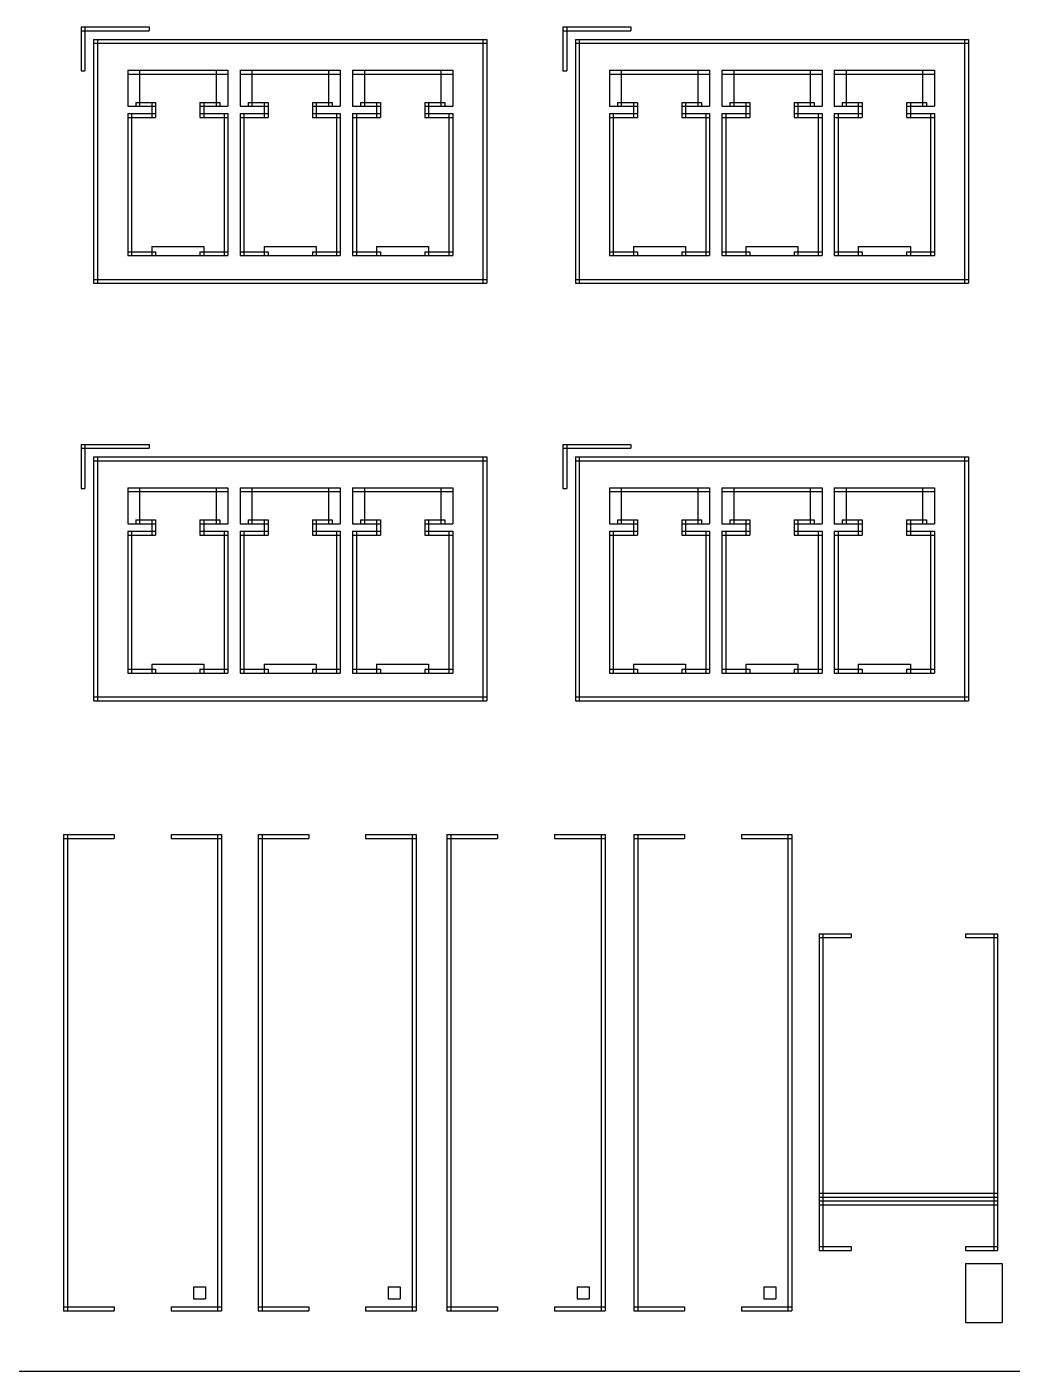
# Model space of a CAD drawing. Header units: metres. Extents: x 0 to 6012, y -4605 to 0.
# Drawn here: x 2924 to 4131, y -4605 to -2957 of the extents above; entities that cross this region are included whole.
import ezdxf

# ---------------------------------------------------------------- set-up
doc = ezdxf.new("R2010")
doc.units = ezdxf.units.M

msp = doc.modelspace()

# ---------------------------------------------------------------- linework, layer by layer
msp.add_line((0, -4604.96063), (5860.23622, -4604.96063))
at = {"layer": '1'}
for p, q in [((2990.07874, -2957.291339), (2994.80315, -2957.291339)), ((2990.07874, -2957.291339), (2990.07874, -3011.228346)), ((2990.07874, -2957.291339), (3073.543307, -2957.291339)), ((2990.07874, -2957.291339), (2990.07874, -2962.015748)), ((2990.07874, -2962.015748), (3073.543307, -2962.015748)), ((2994.80315, -2957.291339), (2994.80315, -3011.228346)), ((3073.543307, -2957.291339), (3073.543307, -2962.015748)), ((3580.629921, -2957.291339), (3585.354331, -2957.291339)), ((3580.629921, -2957.291339), (3580.629921, -3011.228346)), ((3580.629921, -2957.291339), (3664.094488, -2957.291339)), ((3580.629921, -2957.291339), (3580.629921, -2962.015748)), ((3580.629921, -2962.015748), (3664.094488, -2962.015748)), ((3585.354331, -2957.291339), (3585.354331, -3011.228346)), ((3664.094488, -2957.291339), (3664.094488, -2962.015748)), ((3005.433071, -2972.645669), (3010.15748, -2972.645669)), ((3005.433071, -2972.645669), (3005.433071, -3271.464567)), ((3005.433071, -2972.645669), (3487.322835, -2972.645669)), ((3005.433071, -2972.645669), (3005.433071, -2977.370079)), ((3005.433071, -2977.370079), (3487.322835, -2977.370079)), ((3010.15748, -2972.645669), (3010.15748, -3271.464567)), ((3482.598425, -2972.645669), (3487.322835, -2972.645669)), ((3482.598425, -2972.645669), (3482.598425, -3271.464567)), ((3487.322835, -2972.645669), (3487.322835, -2977.370079)), ((3487.322835, -2972.645669), (3487.322835, -3271.464567)), ((3595.984252, -2972.645669), (4077.874016, -2972.645669)), ((3595.984252, -2972.645669), (3595.984252, -2977.370079)), ((3595.984252, -2972.645669), (3600.708661, -2972.645669)), ((3595.984252, -2972.645669), (3595.984252, -3271.464567)), ((3595.984252, -2977.370079), (4077.874016, -2977.370079)), ((3600.708661, -2972.645669), (3600.708661, -3271.464567)), ((4073.149606, -2972.645669), (4077.874016, -2972.645669)), ((4073.149606, -2972.645669), (4073.149606, -3271.464567)), ((4077.874016, -2972.645669), (4077.874016, -2977.370079)), ((4077.874016, -2972.645669), (4077.874016, -3271.464567)), ((2990.07874, -3011.228346), (2994.80315, -3011.228346)), ((3047.165354, -3010.440945), (3061.732283, -3010.440945)), ((3047.165354, -3010.440945), (3047.165354, -3054.535433)), ((3047.165354, -3010.440945), (3170, -3010.440945)), ((3047.165354, -3010.440945), (3047.165354, -3015.165354)), ((3047.165354, -3015.165354), (3170, -3015.165354)), ((3061.732283, -3010.440945), (3061.732283, -3054.535433)), ((3155.433071, -3010.440945), (3170, -3010.440945)), ((3155.433071, -3010.440945), (3155.433071, -3054.535433)), ((3170, -3010.440945), (3170, -3054.535433)), ((3170, -3010.440945), (3170, -3015.165354)), ((3184.96063, -3010.440945), (3307.795276, -3010.440945)), ((3184.96063, -3010.440945), (3184.96063, -3015.165354)), ((3184.96063, -3010.440945), (3199.527559, -3010.440945)), ((3184.96063, -3010.440945), (3184.96063, -3054.535433)), ((3184.96063, -3015.165354), (3307.795276, -3015.165354)), ((3199.527559, -3010.440945), (3199.527559, -3054.535433)), ((3293.228346, -3010.440945), (3307.795276, -3010.440945)), ((3293.228346, -3010.440945), (3293.228346, -3054.535433)), ((3307.795276, -3010.440945), (3307.795276, -3015.165354)), ((3307.795276, -3010.440945), (3307.795276, -3054.535433)), ((3322.755906, -3010.440945), (3337.322835, -3010.440945)), ((3322.755906, -3010.440945), (3322.755906, -3054.535433)), ((3322.755906, -3010.440945), (3445.590551, -3010.440945)), ((3322.755906, -3010.440945), (3322.755906, -3015.165354)), ((3322.755906, -3015.165354), (3445.590551, -3015.165354)), ((3337.322835, -3010.440945), (3337.322835, -3054.535433)), ((3431.023622, -3010.440945), (3445.590551, -3010.440945)), ((3431.023622, -3010.440945), (3431.023622, -3054.535433)), ((3445.590551, -3010.440945), (3445.590551, -3015.165354)), ((3445.590551, -3010.440945), (3445.590551, -3054.535433)), ((3580.629921, -3011.228346), (3585.354331, -3011.228346)), ((3637.716535, -3010.440945), (3760.551181, -3010.440945)), ((3637.716535, -3010.440945), (3637.716535, -3015.165354)), ((3637.716535, -3010.440945), (3652.283465, -3010.440945)), ((3637.716535, -3010.440945), (3637.716535, -3054.535433)), ((3637.716535, -3015.165354), (3760.551181, -3015.165354)), ((3652.283465, -3010.440945), (3652.283465, -3054.535433)), ((3745.984252, -3010.440945), (3760.551181, -3010.440945)), ((3745.984252, -3010.440945), (3745.984252, -3054.535433)), ((3760.551181, -3010.440945), (3760.551181, -3054.535433)), ((3760.551181, -3010.440945), (3760.551181, -3015.165354)), ((3775.511811, -3010.440945), (3898.346457, -3010.440945)), ((3775.511811, -3010.440945), (3775.511811, -3015.165354)), ((3775.511811, -3010.440945), (3790.07874, -3010.440945)), ((3775.511811, -3010.440945), (3775.511811, -3054.535433)), ((3775.511811, -3015.165354), (3898.346457, -3015.165354)), ((3790.07874, -3010.440945), (3790.07874, -3054.535433)), ((3883.779528, -3010.440945), (3898.346457, -3010.440945)), ((3883.779528, -3010.440945), (3883.779528, -3054.535433)), ((3898.346457, -3010.440945), (3898.346457, -3015.165354)), ((3898.346457, -3010.440945), (3898.346457, -3054.535433)), ((3913.307087, -3010.440945), (4036.141732, -3010.440945)), ((3913.307087, -3010.440945), (3913.307087, -3015.165354)), ((3913.307087, -3010.440945), (3927.874016, -3010.440945)), ((3913.307087, -3010.440945), (3913.307087, -3054.535433)), ((3913.307087, -3015.165354), (4036.141732, -3015.165354)), ((3927.874016, -3010.440945), (3927.874016, -3054.535433)), ((4021.574803, -3010.440945), (4036.141732, -3010.440945)), ((4021.574803, -3010.440945), (4021.574803, -3054.535433)), ((4036.141732, -3010.440945), (4036.141732, -3054.535433)), ((4036.141732, -3010.440945), (4036.141732, -3015.165354)), ((3047.165354, -3054.535433), (3061.732283, -3054.535433)), ((3047.165354, -3063.590551), (3051.889764, -3063.590551)), ((3047.165354, -3063.590551), (3047.165354, -3237.606299)), ((3047.165354, -3063.590551), (3081.417323, -3063.590551)), ((3047.165354, -3063.590551), (3047.165354, -3068.314961)), ((3051.889764, -3063.590551), (3051.889764, -3237.606299)), ((3057.007874, -3049.811024), (3081.417323, -3049.811024)), ((3057.007874, -3049.811024), (3057.007874, -3054.535433)), ((3057.007874, -3054.535433), (3081.417323, -3054.535433)), ((3076.692913, -3049.811024), (3081.417323, -3049.811024)), ((3076.692913, -3049.811024), (3076.692913, -3068.314961)), ((3081.417323, -3049.811024), (3081.417323, -3068.314961)), ((3081.417323, -3049.811024), (3081.417323, -3054.535433)), ((3081.417323, -3063.590551), (3081.417323, -3068.314961)), ((3135.748031, -3049.811024), (3140.472441, -3049.811024)), ((3135.748031, -3049.811024), (3135.748031, -3068.314961)), ((3135.748031, -3049.811024), (3160.15748, -3049.811024)), ((3135.748031, -3049.811024), (3135.748031, -3054.535433)), ((3135.748031, -3054.535433), (3160.15748, -3054.535433)), ((3135.748031, -3063.590551), (3170, -3063.590551)), ((3135.748031, -3063.590551), (3135.748031, -3068.314961)), ((3140.472441, -3049.811024), (3140.472441, -3068.314961)), ((3155.433071, -3054.535433), (3170, -3054.535433)), ((3160.15748, -3049.811024), (3160.15748, -3054.535433)), ((3165.275591, -3063.590551), (3170, -3063.590551)), ((3165.275591, -3063.590551), (3165.275591, -3237.606299)), ((3170, -3063.590551), (3170, -3237.606299)), ((3170, -3063.590551), (3170, -3068.314961)), ((3184.96063, -3054.535433), (3199.527559, -3054.535433)), ((3184.96063, -3063.590551), (3189.685039, -3063.590551)), ((3184.96063, -3063.590551), (3184.96063, -3237.606299)), ((3184.96063, -3063.590551), (3219.212598, -3063.590551)), ((3184.96063, -3063.590551), (3184.96063, -3068.314961)), ((3189.685039, -3063.590551), (3189.685039, -3237.606299)), ((3194.80315, -3049.811024), (3219.212598, -3049.811024)), ((3194.80315, -3049.811024), (3194.80315, -3054.535433)), ((3194.80315, -3054.535433), (3219.212598, -3054.535433)), ((3214.488189, -3049.811024), (3219.212598, -3049.811024)), ((3214.488189, -3049.811024), (3214.488189, -3068.314961)), ((3219.212598, -3049.811024), (3219.212598, -3068.314961)), ((3219.212598, -3049.811024), (3219.212598, -3054.535433)), ((3219.212598, -3063.590551), (3219.212598, -3068.314961)), ((3273.543307, -3049.811024), (3297.952756, -3049.811024)), ((3273.543307, -3049.811024), (3273.543307, -3054.535433)), ((3273.543307, -3049.811024), (3278.267717, -3049.811024)), ((3273.543307, -3049.811024), (3273.543307, -3068.314961)), ((3273.543307, -3054.535433), (3297.952756, -3054.535433)), ((3273.543307, -3063.590551), (3307.795276, -3063.590551)), ((3273.543307, -3063.590551), (3273.543307, -3068.314961)), ((3278.267717, -3049.811024), (3278.267717, -3068.314961)), ((3293.228346, -3054.535433), (3307.795276, -3054.535433)), ((3297.952756, -3049.811024), (3297.952756, -3054.535433)), ((3303.070866, -3063.590551), (3307.795276, -3063.590551)), ((3303.070866, -3063.590551), (3303.070866, -3237.606299)), ((3307.795276, -3063.590551), (3307.795276, -3068.314961)), ((3307.795276, -3063.590551), (3307.795276, -3237.606299)), ((3322.755906, -3054.535433), (3337.322835, -3054.535433)), ((3322.755906, -3063.590551), (3357.007874, -3063.590551)), ((3322.755906, -3063.590551), (3322.755906, -3068.314961)), ((3322.755906, -3063.590551), (3327.480315, -3063.590551)), ((3322.755906, -3063.590551), (3322.755906, -3237.606299)), ((3327.480315, -3063.590551), (3327.480315, -3237.606299)), ((3332.598425, -3049.811024), (3357.007874, -3049.811024)), ((3332.598425, -3049.811024), (3332.598425, -3054.535433)), ((3332.598425, -3054.535433), (3357.007874, -3054.535433)), ((3352.283465, -3049.811024), (3357.007874, -3049.811024)), ((3352.283465, -3049.811024), (3352.283465, -3068.314961)), ((3357.007874, -3049.811024), (3357.007874, -3068.314961)), ((3357.007874, -3049.811024), (3357.007874, -3054.535433)), ((3357.007874, -3063.590551), (3357.007874, -3068.314961)), ((3411.338583, -3049.811024), (3435.748031, -3049.811024)), ((3411.338583, -3049.811024), (3411.338583, -3054.535433)), ((3411.338583, -3049.811024), (3416.062992, -3049.811024)), ((3411.338583, -3049.811024), (3411.338583, -3068.314961)), ((3411.338583, -3054.535433), (3435.748031, -3054.535433)), ((3411.338583, -3063.590551), (3445.590551, -3063.590551)), ((3411.338583, -3063.590551), (3411.338583, -3068.314961)), ((3416.062992, -3049.811024), (3416.062992, -3068.314961)), ((3431.023622, -3054.535433), (3445.590551, -3054.535433)), ((3435.748031, -3049.811024), (3435.748031, -3054.535433)), ((3440.866142, -3063.590551), (3445.590551, -3063.590551)), ((3440.866142, -3063.590551), (3440.866142, -3237.606299)), ((3445.590551, -3063.590551), (3445.590551, -3237.606299)), ((3445.590551, -3063.590551), (3445.590551, -3068.314961)), ((3637.716535, -3054.535433), (3652.283465, -3054.535433)), ((3637.716535, -3063.590551), (3671.968504, -3063.590551)), ((3637.716535, -3063.590551), (3637.716535, -3068.314961)), ((3637.716535, -3063.590551), (3642.440945, -3063.590551)), ((3637.716535, -3063.590551), (3637.716535, -3237.606299)), ((3642.440945, -3063.590551), (3642.440945, -3237.606299)), ((3647.559055, -3049.811024), (3671.968504, -3049.811024)), ((3647.559055, -3049.811024), (3647.559055, -3054.535433)), ((3647.559055, -3054.535433), (3671.968504, -3054.535433)), ((3667.244094, -3049.811024), (3671.968504, -3049.811024)), ((3667.244094, -3049.811024), (3667.244094, -3068.314961)), ((3671.968504, -3049.811024), (3671.968504, -3068.314961)), ((3671.968504, -3049.811024), (3671.968504, -3054.535433)), ((3671.968504, -3063.590551), (3671.968504, -3068.314961)), ((3726.299213, -3049.811024), (3731.023622, -3049.811024)), ((3726.299213, -3049.811024), (3726.299213, -3068.314961)), ((3726.299213, -3049.811024), (3750.708661, -3049.811024)), ((3726.299213, -3049.811024), (3726.299213, -3054.535433)), ((3726.299213, -3054.535433), (3750.708661, -3054.535433)), ((3726.299213, -3063.590551), (3760.551181, -3063.590551)), ((3726.299213, -3063.590551), (3726.299213, -3068.314961)), ((3731.023622, -3049.811024), (3731.023622, -3068.314961)), ((3745.984252, -3054.535433), (3760.551181, -3054.535433)), ((3750.708661, -3049.811024), (3750.708661, -3054.535433)), ((3755.826772, -3063.590551), (3760.551181, -3063.590551)), ((3755.826772, -3063.590551), (3755.826772, -3237.606299)), ((3760.551181, -3063.590551), (3760.551181, -3068.314961)), ((3760.551181, -3063.590551), (3760.551181, -3237.606299)), ((3775.511811, -3054.535433), (3790.07874, -3054.535433)), ((3775.511811, -3063.590551), (3809.76378, -3063.590551)), ((3775.511811, -3063.590551), (3775.511811, -3068.314961)), ((3775.511811, -3063.590551), (3780.23622, -3063.590551)), ((3775.511811, -3063.590551), (3775.511811, -3237.606299)), ((3780.23622, -3063.590551), (3780.23622, -3237.606299)), ((3785.354331, -3049.811024), (3809.76378, -3049.811024)), ((3785.354331, -3049.811024), (3785.354331, -3054.535433)), ((3785.354331, -3054.535433), (3809.76378, -3054.535433)), ((3805.03937, -3049.811024), (3809.76378, -3049.811024)), ((3805.03937, -3049.811024), (3805.03937, -3068.314961)), ((3809.76378, -3049.811024), (3809.76378, -3068.314961)), ((3809.76378, -3049.811024), (3809.76378, -3054.535433)), ((3809.76378, -3063.590551), (3809.76378, -3068.314961)), ((3864.094488, -3049.811024), (3868.818898, -3049.811024)), ((3864.094488, -3049.811024), (3864.094488, -3068.314961)), ((3864.094488, -3049.811024), (3888.503937, -3049.811024)), ((3864.094488, -3049.811024), (3864.094488, -3054.535433)), ((3864.094488, -3054.535433), (3888.503937, -3054.535433)), ((3864.094488, -3063.590551), (3898.346457, -3063.590551)), ((3864.094488, -3063.590551), (3864.094488, -3068.314961)), ((3868.818898, -3049.811024), (3868.818898, -3068.314961)), ((3883.779528, -3054.535433), (3898.346457, -3054.535433)), ((3888.503937, -3049.811024), (3888.503937, -3054.535433)), ((3893.622047, -3063.590551), (3898.346457, -3063.590551)), ((3893.622047, -3063.590551), (3893.622047, -3237.606299)), ((3898.346457, -3063.590551), (3898.346457, -3068.314961)), ((3898.346457, -3063.590551), (3898.346457, -3237.606299)), ((3913.307087, -3054.535433), (3927.874016, -3054.535433)), ((3913.307087, -3063.590551), (3947.559055, -3063.590551)), ((3913.307087, -3063.590551), (3913.307087, -3068.314961)), ((3913.307087, -3063.590551), (3918.031496, -3063.590551)), ((3913.307087, -3063.590551), (3913.307087, -3237.606299)), ((3918.031496, -3063.590551), (3918.031496, -3237.606299)), ((3923.149606, -3049.811024), (3947.559055, -3049.811024)), ((3923.149606, -3049.811024), (3923.149606, -3054.535433)), ((3923.149606, -3054.535433), (3947.559055, -3054.535433)), ((3942.834646, -3049.811024), (3947.559055, -3049.811024)), ((3942.834646, -3049.811024), (3942.834646, -3068.314961)), ((3947.559055, -3049.811024), (3947.559055, -3068.314961)), ((3947.559055, -3049.811024), (3947.559055, -3054.535433)), ((3947.559055, -3063.590551), (3947.559055, -3068.314961)), ((4001.889764, -3049.811024), (4006.614173, -3049.811024)), ((4001.889764, -3049.811024), (4001.889764, -3068.314961)), ((4001.889764, -3049.811024), (4026.299213, -3049.811024)), ((4001.889764, -3049.811024), (4001.889764, -3054.535433)), ((4001.889764, -3054.535433), (4026.299213, -3054.535433)), ((4001.889764, -3063.590551), (4036.141732, -3063.590551)), ((4001.889764, -3063.590551), (4001.889764, -3068.314961)), ((4006.614173, -3049.811024), (4006.614173, -3068.314961)), ((4021.574803, -3054.535433), (4036.141732, -3054.535433)), ((4026.299213, -3049.811024), (4026.299213, -3054.535433)), ((4031.417323, -3063.590551), (4036.141732, -3063.590551)), ((4031.417323, -3063.590551), (4031.417323, -3237.606299)), ((4036.141732, -3063.590551), (4036.141732, -3068.314961)), ((4036.141732, -3063.590551), (4036.141732, -3237.606299)), ((3047.165354, -3068.314961), (3081.417323, -3068.314961)), ((3076.692913, -3068.314961), (3081.417323, -3068.314961)), ((3135.748031, -3068.314961), (3170, -3068.314961)), ((3135.748031, -3068.314961), (3140.472441, -3068.314961)), ((3184.96063, -3068.314961), (3219.212598, -3068.314961)), ((3214.488189, -3068.314961), (3219.212598, -3068.314961)), ((3273.543307, -3068.314961), (3307.795276, -3068.314961)), ((3273.543307, -3068.314961), (3278.267717, -3068.314961)), ((3322.755906, -3068.314961), (3357.007874, -3068.314961)), ((3352.283465, -3068.314961), (3357.007874, -3068.314961)), ((3411.338583, -3068.314961), (3445.590551, -3068.314961)), ((3411.338583, -3068.314961), (3416.062992, -3068.314961)), ((3637.716535, -3068.314961), (3671.968504, -3068.314961)), ((3667.244094, -3068.314961), (3671.968504, -3068.314961)), ((3726.299213, -3068.314961), (3760.551181, -3068.314961)), ((3726.299213, -3068.314961), (3731.023622, -3068.314961)), ((3775.511811, -3068.314961), (3809.76378, -3068.314961)), ((3805.03937, -3068.314961), (3809.76378, -3068.314961)), ((3864.094488, -3068.314961), (3868.818898, -3068.314961)), ((3864.094488, -3068.314961), (3898.346457, -3068.314961)), ((3913.307087, -3068.314961), (3947.559055, -3068.314961)), ((3942.834646, -3068.314961), (3947.559055, -3068.314961)), ((4001.889764, -3068.314961), (4036.141732, -3068.314961)), ((4001.889764, -3068.314961), (4006.614173, -3068.314961)), ((3076.692913, -3226.657874), (3140.458543, -3226.657874)), ((3076.692913, -3226.657874), (3076.692913, -3237.606299)), ((3140.458543, -3226.657874), (3140.458543, -3237.606299)), ((3214.488189, -3226.657874), (3278.253819, -3226.657874)), ((3214.488189, -3226.657874), (3214.488189, -3237.606299)), ((3278.253819, -3226.657874), (3278.253819, -3237.606299)), ((3352.283465, -3226.657874), (3416.049094, -3226.657874)), ((3352.283465, -3226.657874), (3352.283465, -3237.606299)), ((3416.049094, -3226.657874), (3416.049094, -3237.606299)), ((3667.244094, -3226.657874), (3731.009724, -3226.657874)), ((3667.244094, -3226.657874), (3667.244094, -3237.606299)), ((3731.009724, -3226.657874), (3731.009724, -3237.606299)), ((3805.03937, -3226.657874), (3868.805, -3226.657874)), ((3805.03937, -3226.657874), (3805.03937, -3237.606299)), ((3868.805, -3226.657874), (3868.805, -3237.606299)), ((3942.834646, -3226.657874), (4006.600276, -3226.657874)), ((3942.834646, -3226.657874), (3942.834646, -3237.606299)), ((4006.600276, -3226.657874), (4006.600276, -3237.606299)), ((3047.165354, -3232.88189), (3081.417323, -3232.88189)), ((3047.165354, -3232.88189), (3047.165354, -3237.606299)), ((3047.165354, -3237.606299), (3051.889764, -3237.606299)), ((3047.165354, -3237.606299), (3081.417323, -3237.606299)), ((3076.692913, -3237.606299), (3140.458543, -3237.606299)), ((3081.417323, -3232.88189), (3081.417323, -3237.606299)), ((3135.748031, -3232.88189), (3170, -3232.88189)), ((3135.748031, -3232.88189), (3135.748031, -3237.606299)), ((3135.748031, -3237.606299), (3170, -3237.606299)), ((3165.275591, -3237.606299), (3170, -3237.606299)), ((3170, -3232.88189), (3170, -3237.606299)), ((3184.96063, -3232.88189), (3219.212598, -3232.88189)), ((3184.96063, -3232.88189), (3184.96063, -3237.606299)), ((3184.96063, -3237.606299), (3219.212598, -3237.606299)), ((3184.96063, -3237.606299), (3189.685039, -3237.606299)), ((3214.488189, -3237.606299), (3278.253819, -3237.606299)), ((3219.212598, -3232.88189), (3219.212598, -3237.606299)), ((3273.543307, -3232.88189), (3307.795276, -3232.88189)), ((3273.543307, -3232.88189), (3273.543307, -3237.606299)), ((3273.543307, -3237.606299), (3307.795276, -3237.606299)), ((3303.070866, -3237.606299), (3307.795276, -3237.606299)), ((3307.795276, -3232.88189), (3307.795276, -3237.606299)), ((3322.755906, -3232.88189), (3357.007874, -3232.88189)), ((3322.755906, -3232.88189), (3322.755906, -3237.606299)), ((3322.755906, -3237.606299), (3357.007874, -3237.606299)), ((3322.755906, -3237.606299), (3327.480315, -3237.606299)), ((3352.283465, -3237.606299), (3416.049094, -3237.606299)), ((3357.007874, -3232.88189), (3357.007874, -3237.606299)), ((3411.338583, -3232.88189), (3445.590551, -3232.88189)), ((3411.338583, -3232.88189), (3411.338583, -3237.606299)), ((3411.338583, -3237.606299), (3445.590551, -3237.606299)), ((3440.866142, -3237.606299), (3445.590551, -3237.606299)), ((3445.590551, -3232.88189), (3445.590551, -3237.606299)), ((3637.716535, -3232.88189), (3671.968504, -3232.88189)), ((3637.716535, -3232.88189), (3637.716535, -3237.606299)), ((3637.716535, -3237.606299), (3642.440945, -3237.606299)), ((3637.716535, -3237.606299), (3671.968504, -3237.606299)), ((3667.244094, -3237.606299), (3731.009724, -3237.606299)), ((3671.968504, -3232.88189), (3671.968504, -3237.606299)), ((3726.299213, -3232.88189), (3760.551181, -3232.88189)), ((3726.299213, -3232.88189), (3726.299213, -3237.606299)), ((3726.299213, -3237.606299), (3760.551181, -3237.606299)), ((3755.826772, -3237.606299), (3760.551181, -3237.606299)), ((3760.551181, -3232.88189), (3760.551181, -3237.606299)), ((3775.511811, -3232.88189), (3809.76378, -3232.88189)), ((3775.511811, -3232.88189), (3775.511811, -3237.606299)), ((3775.511811, -3237.606299), (3780.23622, -3237.606299)), ((3775.511811, -3237.606299), (3809.76378, -3237.606299)), ((3805.03937, -3237.606299), (3868.805, -3237.606299)), ((3809.76378, -3232.88189), (3809.76378, -3237.606299)), ((3864.094488, -3232.88189), (3898.346457, -3232.88189)), ((3864.094488, -3232.88189), (3864.094488, -3237.606299)), ((3864.094488, -3237.606299), (3898.346457, -3237.606299)), ((3893.622047, -3237.606299), (3898.346457, -3237.606299)), ((3898.346457, -3232.88189), (3898.346457, -3237.606299)), ((3913.307087, -3232.88189), (3947.559055, -3232.88189)), ((3913.307087, -3232.88189), (3913.307087, -3237.606299)), ((3913.307087, -3237.606299), (3918.031496, -3237.606299)), ((3913.307087, -3237.606299), (3947.559055, -3237.606299)), ((3942.834646, -3237.606299), (4006.600276, -3237.606299)), ((3947.559055, -3232.88189), (3947.559055, -3237.606299)), ((4001.889764, -3232.88189), (4036.141732, -3232.88189)), ((4001.889764, -3232.88189), (4001.889764, -3237.606299)), ((4001.889764, -3237.606299), (4036.141732, -3237.606299)), ((4031.417323, -3237.606299), (4036.141732, -3237.606299)), ((4036.141732, -3232.88189), (4036.141732, -3237.606299)), ((3005.433071, -3266.740157), (3487.322835, -3266.740157)), ((3005.433071, -3266.740157), (3005.433071, -3271.464567)), ((3005.433071, -3271.464567), (3010.15748, -3271.464567)), ((3005.433071, -3271.464567), (3487.322835, -3271.464567)), ((3482.598425, -3271.464567), (3487.322835, -3271.464567)), ((3487.322835, -3266.740157), (3487.322835, -3271.464567)), ((3595.984252, -3266.740157), (4077.874016, -3266.740157)), ((3595.984252, -3266.740157), (3595.984252, -3271.464567)), ((3595.984252, -3271.464567), (4077.874016, -3271.464567)), ((3595.984252, -3271.464567), (3600.708661, -3271.464567)), ((4073.149606, -3271.464567), (4077.874016, -3271.464567)), ((4077.874016, -3266.740157), (4077.874016, -3271.464567)), ((2990.07874, -3469.102362), (3073.543307, -3469.102362)), ((2990.07874, -3469.102362), (2990.07874, -3473.826772)), ((2990.07874, -3469.102362), (2994.80315, -3469.102362)), ((2990.07874, -3469.102362), (2990.07874, -3523.03937)), ((2990.07874, -3473.826772), (3073.543307, -3473.826772)), ((2994.80315, -3469.102362), (2994.80315, -3523.03937)), ((3073.543307, -3469.102362), (3073.543307, -3473.826772)), ((3580.629921, -3469.102362), (3664.094488, -3469.102362)), ((3580.629921, -3469.102362), (3580.629921, -3473.826772)), ((3580.629921, -3469.102362), (3585.354331, -3469.102362)), ((3580.629921, -3469.102362), (3580.629921, -3523.03937)), ((3580.629921, -3473.826772), (3664.094488, -3473.826772)), ((3585.354331, -3469.102362), (3585.354331, -3523.03937)), ((3664.094488, -3469.102362), (3664.094488, -3473.826772)), ((3005.433071, -3484.456693), (3487.322835, -3484.456693)), ((3005.433071, -3484.456693), (3005.433071, -3489.181102)), ((3005.433071, -3484.456693), (3010.15748, -3484.456693)), ((3005.433071, -3484.456693), (3005.433071, -3783.275591)), ((3005.433071, -3489.181102), (3487.322835, -3489.181102)), ((3010.15748, -3484.456693), (3010.15748, -3783.275591)), ((3482.598425, -3484.456693), (3487.322835, -3484.456693)), ((3482.598425, -3484.456693), (3482.598425, -3783.275591)), ((3487.322835, -3484.456693), (3487.322835, -3489.181102)), ((3487.322835, -3484.456693), (3487.322835, -3783.275591)), ((3595.984252, -3484.456693), (3600.708661, -3484.456693)), ((3595.984252, -3484.456693), (3595.984252, -3783.275591)), ((3595.984252, -3484.456693), (4077.874016, -3484.456693)), ((3595.984252, -3484.456693), (3595.984252, -3489.181102)), ((3595.984252, -3489.181102), (4077.874016, -3489.181102)), ((3600.708661, -3484.456693), (3600.708661, -3783.275591)), ((4073.149606, -3484.456693), (4077.874016, -3484.456693)), ((4073.149606, -3484.456693), (4073.149606, -3783.275591)), ((4077.874016, -3484.456693), (4077.874016, -3783.275591)), ((4077.874016, -3484.456693), (4077.874016, -3489.181102)), ((2990.07874, -3523.03937), (2994.80315, -3523.03937)), ((3047.165354, -3522.251969), (3061.732283, -3522.251969)), ((3047.165354, -3522.251969), (3047.165354, -3566.346457)), ((3047.165354, -3522.251969), (3170, -3522.251969)), ((3047.165354, -3522.251969), (3047.165354, -3526.976378)), ((3061.732283, -3522.251969), (3061.732283, -3566.346457)), ((3155.433071, -3522.251969), (3170, -3522.251969)), ((3155.433071, -3522.251969), (3155.433071, -3566.346457)), ((3170, -3522.251969), (3170, -3566.346457)), ((3170, -3522.251969), (3170, -3526.976378)), ((3184.96063, -3522.251969), (3307.795276, -3522.251969)), ((3184.96063, -3522.251969), (3184.96063, -3526.976378)), ((3184.96063, -3522.251969), (3199.527559, -3522.251969)), ((3184.96063, -3522.251969), (3184.96063, -3566.346457)), ((3199.527559, -3522.251969), (3199.527559, -3566.346457)), ((3293.228346, -3522.251969), (3307.795276, -3522.251969)), ((3293.228346, -3522.251969), (3293.228346, -3566.346457)), ((3307.795276, -3522.251969), (3307.795276, -3526.976378)), ((3307.795276, -3522.251969), (3307.795276, -3566.346457)), ((3322.755906, -3522.251969), (3337.322835, -3522.251969)), ((3322.755906, -3522.251969), (3322.755906, -3566.346457)), ((3322.755906, -3522.251969), (3445.590551, -3522.251969)), ((3322.755906, -3522.251969), (3322.755906, -3526.976378)), ((3337.322835, -3522.251969), (3337.322835, -3566.346457)), ((3431.023622, -3522.251969), (3445.590551, -3522.251969)), ((3431.023622, -3522.251969), (3431.023622, -3566.346457)), ((3445.590551, -3522.251969), (3445.590551, -3566.346457)), ((3445.590551, -3522.251969), (3445.590551, -3526.976378)), ((3580.629921, -3523.03937), (3585.354331, -3523.03937)), ((3637.716535, -3522.251969), (3652.283465, -3522.251969)), ((3637.716535, -3522.251969), (3637.716535, -3566.346457)), ((3637.716535, -3522.251969), (3760.551181, -3522.251969)), ((3637.716535, -3522.251969), (3637.716535, -3526.976378)), ((3652.283465, -3522.251969), (3652.283465, -3566.346457)), ((3745.984252, -3522.251969), (3760.551181, -3522.251969)), ((3745.984252, -3522.251969), (3745.984252, -3566.346457)), ((3760.551181, -3522.251969), (3760.551181, -3526.976378)), ((3760.551181, -3522.251969), (3760.551181, -3566.346457)), ((3775.511811, -3522.251969), (3790.07874, -3522.251969)), ((3775.511811, -3522.251969), (3775.511811, -3566.346457)), ((3775.511811, -3522.251969), (3898.346457, -3522.251969)), ((3775.511811, -3522.251969), (3775.511811, -3526.976378)), ((3790.07874, -3522.251969), (3790.07874, -3566.346457)), ((3883.779528, -3522.251969), (3898.346457, -3522.251969)), ((3883.779528, -3522.251969), (3883.779528, -3566.346457)), ((3898.346457, -3522.251969), (3898.346457, -3566.346457)), ((3898.346457, -3522.251969), (3898.346457, -3526.976378)), ((3913.307087, -3522.251969), (4036.141732, -3522.251969)), ((3913.307087, -3522.251969), (3913.307087, -3526.976378)), ((3913.307087, -3522.251969), (3927.874016, -3522.251969)), ((3913.307087, -3522.251969), (3913.307087, -3566.346457)), ((3927.874016, -3522.251969), (3927.874016, -3566.346457)), ((4021.574803, -3522.251969), (4036.141732, -3522.251969)), ((4021.574803, -3522.251969), (4021.574803, -3566.346457)), ((4036.141732, -3522.251969), (4036.141732, -3526.976378)), ((4036.141732, -3522.251969), (4036.141732, -3566.346457)), ((3047.165354, -3526.976378), (3170, -3526.976378)), ((3184.96063, -3526.976378), (3307.795276, -3526.976378)), ((3322.755906, -3526.976378), (3445.590551, -3526.976378)), ((3637.716535, -3526.976378), (3760.551181, -3526.976378)), ((3775.511811, -3526.976378), (3898.346457, -3526.976378)), ((3913.307087, -3526.976378), (4036.141732, -3526.976378)), ((3047.165354, -3566.346457), (3061.732283, -3566.346457)), ((3047.165354, -3575.401575), (3081.417323, -3575.401575)), ((3047.165354, -3575.401575), (3047.165354, -3580.125984)), ((3047.165354, -3575.401575), (3051.889764, -3575.401575)), ((3047.165354, -3575.401575), (3047.165354, -3749.417323)), ((3051.889764, -3575.401575), (3051.889764, -3749.417323)), ((3057.007874, -3561.622047), (3081.417323, -3561.622047)), ((3057.007874, -3561.622047), (3057.007874, -3566.346457)), ((3057.007874, -3566.346457), (3081.417323, -3566.346457)), ((3076.692913, -3561.622047), (3081.417323, -3561.622047)), ((3076.692913, -3561.622047), (3076.692913, -3580.125984)), ((3081.417323, -3561.622047), (3081.417323, -3566.346457)), ((3081.417323, -3561.622047), (3081.417323, -3580.125984)), ((3081.417323, -3575.401575), (3081.417323, -3580.125984)), ((3135.748031, -3561.622047), (3140.472441, -3561.622047)), ((3135.748031, -3561.622047), (3135.748031, -3580.125984)), ((3135.748031, -3561.622047), (3160.15748, -3561.622047)), ((3135.748031, -3561.622047), (3135.748031, -3566.346457)), ((3135.748031, -3566.346457), (3160.15748, -3566.346457)), ((3135.748031, -3575.401575), (3170, -3575.401575)), ((3135.748031, -3575.401575), (3135.748031, -3580.125984)), ((3140.472441, -3561.622047), (3140.472441, -3580.125984)), ((3155.433071, -3566.346457), (3170, -3566.346457)), ((3160.15748, -3561.622047), (3160.15748, -3566.346457)), ((3165.275591, -3575.401575), (3170, -3575.401575)), ((3165.275591, -3575.401575), (3165.275591, -3749.417323)), ((3170, -3575.401575), (3170, -3580.125984)), ((3170, -3575.401575), (3170, -3749.417323)), ((3184.96063, -3566.346457), (3199.527559, -3566.346457)), ((3184.96063, -3575.401575), (3219.212598, -3575.401575)), ((3184.96063, -3575.401575), (3184.96063, -3580.125984)), ((3184.96063, -3575.401575), (3189.685039, -3575.401575)), ((3184.96063, -3575.401575), (3184.96063, -3749.417323)), ((3189.685039, -3575.401575), (3189.685039, -3749.417323)), ((3194.80315, -3561.622047), (3219.212598, -3561.622047)), ((3194.80315, -3561.622047), (3194.80315, -3566.346457)), ((3194.80315, -3566.346457), (3219.212598, -3566.346457)), ((3214.488189, -3561.622047), (3219.212598, -3561.622047)), ((3214.488189, -3561.622047), (3214.488189, -3580.125984)), ((3219.212598, -3561.622047), (3219.212598, -3566.346457)), ((3219.212598, -3561.622047), (3219.212598, -3580.125984)), ((3219.212598, -3575.401575), (3219.212598, -3580.125984)), ((3273.543307, -3561.622047), (3297.952756, -3561.622047)), ((3273.543307, -3561.622047), (3273.543307, -3566.346457)), ((3273.543307, -3561.622047), (3278.267717, -3561.622047)), ((3273.543307, -3561.622047), (3273.543307, -3580.125984)), ((3273.543307, -3566.346457), (3297.952756, -3566.346457)), ((3273.543307, -3575.401575), (3307.795276, -3575.401575)), ((3273.543307, -3575.401575), (3273.543307, -3580.125984)), ((3278.267717, -3561.622047), (3278.267717, -3580.125984)), ((3293.228346, -3566.346457), (3307.795276, -3566.346457)), ((3297.952756, -3561.622047), (3297.952756, -3566.346457)), ((3303.070866, -3575.401575), (3307.795276, -3575.401575)), ((3303.070866, -3575.401575), (3303.070866, -3749.417323)), ((3307.795276, -3575.401575), (3307.795276, -3580.125984)), ((3307.795276, -3575.401575), (3307.795276, -3749.417323)), ((3322.755906, -3566.346457), (3337.322835, -3566.346457)), ((3322.755906, -3575.401575), (3327.480315, -3575.401575)), ((3322.755906, -3575.401575), (3322.755906, -3749.417323)), ((3322.755906, -3575.401575), (3357.007874, -3575.401575)), ((3322.755906, -3575.401575), (3322.755906, -3580.125984)), ((3327.480315, -3575.401575), (3327.480315, -3749.417323)), ((3332.598425, -3561.622047), (3357.007874, -3561.622047)), ((3332.598425, -3561.622047), (3332.598425, -3566.346457)), ((3332.598425, -3566.346457), (3357.007874, -3566.346457)), ((3352.283465, -3561.622047), (3357.007874, -3561.622047)), ((3352.283465, -3561.622047), (3352.283465, -3580.125984)), ((3357.007874, -3561.622047), (3357.007874, -3580.125984)), ((3357.007874, -3561.622047), (3357.007874, -3566.346457)), ((3357.007874, -3575.401575), (3357.007874, -3580.125984)), ((3411.338583, -3561.622047), (3435.748031, -3561.622047)), ((3411.338583, -3561.622047), (3411.338583, -3566.346457)), ((3411.338583, -3561.622047), (3416.062992, -3561.622047)), ((3411.338583, -3561.622047), (3411.338583, -3580.125984)), ((3411.338583, -3566.346457), (3435.748031, -3566.346457)), ((3411.338583, -3575.401575), (3445.590551, -3575.401575)), ((3411.338583, -3575.401575), (3411.338583, -3580.125984)), ((3416.062992, -3561.622047), (3416.062992, -3580.125984)), ((3431.023622, -3566.346457), (3445.590551, -3566.346457)), ((3435.748031, -3561.622047), (3435.748031, -3566.346457)), ((3440.866142, -3575.401575), (3445.590551, -3575.401575)), ((3440.866142, -3575.401575), (3440.866142, -3749.417323)), ((3445.590551, -3575.401575), (3445.590551, -3580.125984)), ((3445.590551, -3575.401575), (3445.590551, -3749.417323)), ((3637.716535, -3566.346457), (3652.283465, -3566.346457)), ((3637.716535, -3575.401575), (3671.968504, -3575.401575)), ((3637.716535, -3575.401575), (3637.716535, -3580.125984)), ((3637.716535, -3575.401575), (3642.440945, -3575.401575)), ((3637.716535, -3575.401575), (3637.716535, -3749.417323)), ((3642.440945, -3575.401575), (3642.440945, -3749.417323)), ((3647.559055, -3561.622047), (3671.968504, -3561.622047)), ((3647.559055, -3561.622047), (3647.559055, -3566.346457)), ((3647.559055, -3566.346457), (3671.968504, -3566.346457)), ((3667.244094, -3561.622047), (3671.968504, -3561.622047)), ((3667.244094, -3561.622047), (3667.244094, -3580.125984)), ((3671.968504, -3561.622047), (3671.968504, -3566.346457)), ((3671.968504, -3561.622047), (3671.968504, -3580.125984)), ((3671.968504, -3575.401575), (3671.968504, -3580.125984)), ((3726.299213, -3561.622047), (3750.708661, -3561.622047)), ((3726.299213, -3561.622047), (3726.299213, -3566.346457)), ((3726.299213, -3561.622047), (3731.023622, -3561.622047)), ((3726.299213, -3561.622047), (3726.299213, -3580.125984)), ((3726.299213, -3566.346457), (3750.708661, -3566.346457)), ((3726.299213, -3575.401575), (3760.551181, -3575.401575)), ((3726.299213, -3575.401575), (3726.299213, -3580.125984)), ((3731.023622, -3561.622047), (3731.023622, -3580.125984)), ((3745.984252, -3566.346457), (3760.551181, -3566.346457)), ((3750.708661, -3561.622047), (3750.708661, -3566.346457)), ((3755.826772, -3575.401575), (3760.551181, -3575.401575)), ((3755.826772, -3575.401575), (3755.826772, -3749.417323)), ((3760.551181, -3575.401575), (3760.551181, -3580.125984)), ((3760.551181, -3575.401575), (3760.551181, -3749.417323)), ((3775.511811, -3566.346457), (3790.07874, -3566.346457)), ((3775.511811, -3575.401575), (3780.23622, -3575.401575)), ((3775.511811, -3575.401575), (3775.511811, -3749.417323)), ((3775.511811, -3575.401575), (3809.76378, -3575.401575)), ((3775.511811, -3575.401575), (3775.511811, -3580.125984)), ((3780.23622, -3575.401575), (3780.23622, -3749.417323)), ((3785.354331, -3561.622047), (3809.76378, -3561.622047)), ((3785.354331, -3561.622047), (3785.354331, -3566.346457)), ((3785.354331, -3566.346457), (3809.76378, -3566.346457)), ((3805.03937, -3561.622047), (3809.76378, -3561.622047)), ((3805.03937, -3561.622047), (3805.03937, -3580.125984)), ((3809.76378, -3561.622047), (3809.76378, -3580.125984)), ((3809.76378, -3561.622047), (3809.76378, -3566.346457)), ((3809.76378, -3575.401575), (3809.76378, -3580.125984)), ((3864.094488, -3561.622047), (3868.818898, -3561.622047)), ((3864.094488, -3561.622047), (3864.094488, -3580.125984)), ((3864.094488, -3561.622047), (3888.503937, -3561.622047)), ((3864.094488, -3561.622047), (3864.094488, -3566.346457)), ((3864.094488, -3566.346457), (3888.503937, -3566.346457)), ((3864.094488, -3575.401575), (3898.346457, -3575.401575)), ((3864.094488, -3575.401575), (3864.094488, -3580.125984)), ((3868.818898, -3561.622047), (3868.818898, -3580.125984)), ((3883.779528, -3566.346457), (3898.346457, -3566.346457)), ((3888.503937, -3561.622047), (3888.503937, -3566.346457)), ((3893.622047, -3575.401575), (3898.346457, -3575.401575)), ((3893.622047, -3575.401575), (3893.622047, -3749.417323)), ((3898.346457, -3575.401575), (3898.346457, -3749.417323)), ((3898.346457, -3575.401575), (3898.346457, -3580.125984)), ((3913.307087, -3566.346457), (3927.874016, -3566.346457)), ((3913.307087, -3575.401575), (3947.559055, -3575.401575)), ((3913.307087, -3575.401575), (3913.307087, -3580.125984)), ((3913.307087, -3575.401575), (3918.031496, -3575.401575)), ((3913.307087, -3575.401575), (3913.307087, -3749.417323)), ((3918.031496, -3575.401575), (3918.031496, -3749.417323)), ((3923.149606, -3561.622047), (3947.559055, -3561.622047)), ((3923.149606, -3561.622047), (3923.149606, -3566.346457)), ((3923.149606, -3566.346457), (3947.559055, -3566.346457)), ((3942.834646, -3561.622047), (3947.559055, -3561.622047)), ((3942.834646, -3561.622047), (3942.834646, -3580.125984)), ((3947.559055, -3561.622047), (3947.559055, -3566.346457)), ((3947.559055, -3561.622047), (3947.559055, -3580.125984)), ((3947.559055, -3575.401575), (3947.559055, -3580.125984)), ((4001.889764, -3561.622047), (4026.299213, -3561.622047)), ((4001.889764, -3561.622047), (4001.889764, -3566.346457)), ((4001.889764, -3561.622047), (4006.614173, -3561.622047)), ((4001.889764, -3561.622047), (4001.889764, -3580.125984)), ((4001.889764, -3566.346457), (4026.299213, -3566.346457)), ((4001.889764, -3575.401575), (4036.141732, -3575.401575)), ((4001.889764, -3575.401575), (4001.889764, -3580.125984)), ((4006.614173, -3561.622047), (4006.614173, -3580.125984)), ((4021.574803, -3566.346457), (4036.141732, -3566.346457)), ((4026.299213, -3561.622047), (4026.299213, -3566.346457)), ((4031.417323, -3575.401575), (4036.141732, -3575.401575)), ((4031.417323, -3575.401575), (4031.417323, -3749.417323)), ((4036.141732, -3575.401575), (4036.141732, -3749.417323)), ((4036.141732, -3575.401575), (4036.141732, -3580.125984)), ((3047.165354, -3580.125984), (3081.417323, -3580.125984)), ((3076.692913, -3580.125984), (3081.417323, -3580.125984)), ((3135.748031, -3580.125984), (3170, -3580.125984)), ((3135.748031, -3580.125984), (3140.472441, -3580.125984)), ((3184.96063, -3580.125984), (3219.212598, -3580.125984)), ((3214.488189, -3580.125984), (3219.212598, -3580.125984)), ((3273.543307, -3580.125984), (3307.795276, -3580.125984)), ((3273.543307, -3580.125984), (3278.267717, -3580.125984)), ((3322.755906, -3580.125984), (3357.007874, -3580.125984)), ((3352.283465, -3580.125984), (3357.007874, -3580.125984)), ((3411.338583, -3580.125984), (3445.590551, -3580.125984)), ((3411.338583, -3580.125984), (3416.062992, -3580.125984)), ((3637.716535, -3580.125984), (3671.968504, -3580.125984)), ((3667.244094, -3580.125984), (3671.968504, -3580.125984)), ((3726.299213, -3580.125984), (3760.551181, -3580.125984)), ((3726.299213, -3580.125984), (3731.023622, -3580.125984)), ((3775.511811, -3580.125984), (3809.76378, -3580.125984)), ((3805.03937, -3580.125984), (3809.76378, -3580.125984)), ((3864.094488, -3580.125984), (3868.818898, -3580.125984)), ((3864.094488, -3580.125984), (3898.346457, -3580.125984)), ((3913.307087, -3580.125984), (3947.559055, -3580.125984)), ((3942.834646, -3580.125984), (3947.559055, -3580.125984)), ((4001.889764, -3580.125984), (4036.141732, -3580.125984)), ((4001.889764, -3580.125984), (4006.614173, -3580.125984)), ((3076.692913, -3738.468898), (3140.458543, -3738.468898)), ((3076.692913, -3738.468898), (3076.692913, -3749.417323)), ((3140.458543, -3738.468898), (3140.458543, -3749.417323)), ((3214.488189, -3738.468898), (3278.253819, -3738.468898)), ((3214.488189, -3738.468898), (3214.488189, -3749.417323)), ((3278.253819, -3738.468898), (3278.253819, -3749.417323)), ((3352.283465, -3738.468898), (3416.049094, -3738.468898)), ((3352.283465, -3738.468898), (3352.283465, -3749.417323)), ((3416.049094, -3738.468898), (3416.049094, -3749.417323)), ((3667.244094, -3738.468898), (3731.009724, -3738.468898)), ((3667.244094, -3738.468898), (3667.244094, -3749.417323)), ((3731.009724, -3738.468898), (3731.009724, -3749.417323)), ((3805.03937, -3738.468898), (3868.805, -3738.468898)), ((3805.03937, -3738.468898), (3805.03937, -3749.417323)), ((3868.805, -3738.468898), (3868.805, -3749.417323)), ((3942.834646, -3738.468898), (4006.600276, -3738.468898)), ((3942.834646, -3738.468898), (3942.834646, -3749.417323)), ((4006.600276, -3738.468898), (4006.600276, -3749.417323)), ((3047.165354, -3744.692913), (3081.417323, -3744.692913)), ((3047.165354, -3744.692913), (3047.165354, -3749.417323)), ((3047.165354, -3749.417323), (3081.417323, -3749.417323)), ((3047.165354, -3749.417323), (3051.889764, -3749.417323)), ((3076.692913, -3749.417323), (3140.458543, -3749.417323)), ((3081.417323, -3744.692913), (3081.417323, -3749.417323)), ((3135.748031, -3744.692913), (3170, -3744.692913)), ((3135.748031, -3744.692913), (3135.748031, -3749.417323)), ((3135.748031, -3749.417323), (3170, -3749.417323)), ((3165.275591, -3749.417323), (3170, -3749.417323)), ((3170, -3744.692913), (3170, -3749.417323)), ((3184.96063, -3744.692913), (3219.212598, -3744.692913)), ((3184.96063, -3744.692913), (3184.96063, -3749.417323)), ((3184.96063, -3749.417323), (3219.212598, -3749.417323)), ((3184.96063, -3749.417323), (3189.685039, -3749.417323)), ((3214.488189, -3749.417323), (3278.253819, -3749.417323)), ((3219.212598, -3744.692913), (3219.212598, -3749.417323)), ((3273.543307, -3744.692913), (3307.795276, -3744.692913)), ((3273.543307, -3744.692913), (3273.543307, -3749.417323)), ((3273.543307, -3749.417323), (3307.795276, -3749.417323)), ((3303.070866, -3749.417323), (3307.795276, -3749.417323)), ((3307.795276, -3744.692913), (3307.795276, -3749.417323)), ((3322.755906, -3744.692913), (3357.007874, -3744.692913)), ((3322.755906, -3744.692913), (3322.755906, -3749.417323)), ((3322.755906, -3749.417323), (3357.007874, -3749.417323)), ((3322.755906, -3749.417323), (3327.480315, -3749.417323)), ((3352.283465, -3749.417323), (3416.049094, -3749.417323)), ((3357.007874, -3744.692913), (3357.007874, -3749.417323)), ((3411.338583, -3744.692913), (3445.590551, -3744.692913)), ((3411.338583, -3744.692913), (3411.338583, -3749.417323)), ((3411.338583, -3749.417323), (3445.590551, -3749.417323)), ((3440.866142, -3749.417323), (3445.590551, -3749.417323)), ((3445.590551, -3744.692913), (3445.590551, -3749.417323)), ((3637.716535, -3744.692913), (3671.968504, -3744.692913)), ((3637.716535, -3744.692913), (3637.716535, -3749.417323)), ((3637.716535, -3749.417323), (3642.440945, -3749.417323)), ((3637.716535, -3749.417323), (3671.968504, -3749.417323)), ((3667.244094, -3749.417323), (3731.009724, -3749.417323)), ((3671.968504, -3744.692913), (3671.968504, -3749.417323)), ((3726.299213, -3744.692913), (3760.551181, -3744.692913)), ((3726.299213, -3744.692913), (3726.299213, -3749.417323)), ((3726.299213, -3749.417323), (3760.551181, -3749.417323)), ((3755.826772, -3749.417323), (3760.551181, -3749.417323)), ((3760.551181, -3744.692913), (3760.551181, -3749.417323)), ((3775.511811, -3744.692913), (3809.76378, -3744.692913)), ((3775.511811, -3744.692913), (3775.511811, -3749.417323)), ((3775.511811, -3749.417323), (3780.23622, -3749.417323)), ((3775.511811, -3749.417323), (3809.76378, -3749.417323)), ((3805.03937, -3749.417323), (3868.805, -3749.417323)), ((3809.76378, -3744.692913), (3809.76378, -3749.417323)), ((3864.094488, -3744.692913), (3898.346457, -3744.692913)), ((3864.094488, -3744.692913), (3864.094488, -3749.417323)), ((3864.094488, -3749.417323), (3898.346457, -3749.417323)), ((3893.622047, -3749.417323), (3898.346457, -3749.417323)), ((3898.346457, -3744.692913), (3898.346457, -3749.417323)), ((3913.307087, -3744.692913), (3947.559055, -3744.692913)), ((3913.307087, -3744.692913), (3913.307087, -3749.417323)), ((3913.307087, -3749.417323), (3918.031496, -3749.417323)), ((3913.307087, -3749.417323), (3947.559055, -3749.417323)), ((3942.834646, -3749.417323), (4006.600276, -3749.417323)), ((3947.559055, -3744.692913), (3947.559055, -3749.417323)), ((4001.889764, -3744.692913), (4036.141732, -3744.692913)), ((4001.889764, -3744.692913), (4001.889764, -3749.417323)), ((4001.889764, -3749.417323), (4036.141732, -3749.417323)), ((4031.417323, -3749.417323), (4036.141732, -3749.417323)), ((4036.141732, -3744.692913), (4036.141732, -3749.417323)), ((3005.433071, -3778.551181), (3487.322835, -3778.551181)), ((3005.433071, -3778.551181), (3005.433071, -3783.275591)), ((3005.433071, -3783.275591), (3487.322835, -3783.275591)), ((3005.433071, -3783.275591), (3010.15748, -3783.275591)), ((3482.598425, -3783.275591), (3487.322835, -3783.275591)), ((3487.322835, -3778.551181), (3487.322835, -3783.275591)), ((3595.984252, -3778.551181), (4077.874016, -3778.551181)), ((3595.984252, -3778.551181), (3595.984252, -3783.275591)), ((3595.984252, -3783.275591), (3600.708661, -3783.275591)), ((3595.984252, -3783.275591), (4077.874016, -3783.275591)), ((4073.149606, -3783.275591), (4077.874016, -3783.275591)), ((4077.874016, -3778.551181), (4077.874016, -3783.275591)), ((2968.389764, -3947.255906), (3030.476378, -3947.255906)), ((2968.389764, -3947.255906), (2968.389764, -3952.255906)), ((2968.389764, -3947.255906), (2973.389764, -3947.255906)), ((2968.389764, -3947.255906), (2968.389764, -4530.996063)), ((2968.389764, -3952.255906), (3030.476378, -3952.255906)), ((2973.389764, -3947.255906), (2973.389764, -4530.996063)), ((3030.476378, -3947.255906), (3030.476378, -3952.255906)), ((3100.279528, -3947.255906), (3162.366142, -3947.255906)), ((3100.279528, -3947.255906), (3100.279528, -3952.255906)), ((3100.279528, -3952.255906), (3162.366142, -3952.255906)), ((3157.366142, -3947.255906), (3162.366142, -3947.255906)), ((3157.366142, -3947.255906), (3157.366142, -4530.996063)), ((3162.366142, -3947.255906), (3162.366142, -4530.996063)), ((3162.366142, -3947.255906), (3162.366142, -3952.255906)), ((3206.972441, -3947.255906), (3269.059055, -3947.255906)), ((3206.972441, -3947.255906), (3206.972441, -3952.255906)), ((3206.972441, -3947.255906), (3211.972441, -3947.255906)), ((3206.972441, -3947.255906), (3206.972441, -4530.996063)), ((3206.972441, -3952.255906), (3269.059055, -3952.255906)), ((3211.972441, -3947.255906), (3211.972441, -4530.996063)), ((3269.059055, -3947.255906), (3269.059055, -3952.255906)), ((3338.862205, -3947.255906), (3400.948819, -3947.255906)), ((3338.862205, -3947.255906), (3338.862205, -3952.255906)), ((3338.862205, -3952.255906), (3400.948819, -3952.255906)), ((3395.948819, -3947.255906), (3400.948819, -3947.255906)), ((3395.948819, -3947.255906), (3395.948819, -4530.996063)), ((3400.948819, -3947.255906), (3400.948819, -4530.996063)), ((3400.948819, -3947.255906), (3400.948819, -3952.255906)), ((3438.468504, -3947.255906), (3500.555118, -3947.255906)), ((3438.468504, -3947.255906), (3438.468504, -3952.255906)), ((3438.468504, -3947.255906), (3443.468504, -3947.255906)), ((3438.468504, -3947.255906), (3438.468504, -4530.996063)), ((3438.468504, -3952.255906), (3500.555118, -3952.255906)), ((3443.468504, -3947.255906), (3443.468504, -4530.996063)), ((3500.555118, -3947.255906), (3500.555118, -3952.255906)), ((3570.358268, -3947.255906), (3632.444882, -3947.255906)), ((3570.358268, -3947.255906), (3570.358268, -3952.255906)), ((3570.358268, -3952.255906), (3632.444882, -3952.255906)), ((3627.444882, -3947.255906), (3632.444882, -3947.255906)), ((3627.444882, -3947.255906), (3627.444882, -4530.996063)), ((3632.444882, -3947.255906), (3632.444882, -4530.996063)), ((3632.444882, -3947.255906), (3632.444882, -3952.255906)), ((3667.543307, -3947.255906), (3729.629921, -3947.255906)), ((3667.543307, -3947.255906), (3667.543307, -3952.255906)), ((3667.543307, -3947.255906), (3672.543307, -3947.255906)), ((3667.543307, -3947.255906), (3667.543307, -4530.996063)), ((3667.543307, -3952.255906), (3729.629921, -3952.255906)), ((3672.543307, -3947.255906), (3672.543307, -4530.996063)), ((3729.629921, -3947.255906), (3729.629921, -3952.255906)), ((3799.433071, -3947.255906), (3861.519685, -3947.255906)), ((3799.433071, -3947.255906), (3799.433071, -3952.255906)), ((3799.433071, -3952.255906), (3861.519685, -3952.255906)), ((3856.519685, -3947.255906), (3861.519685, -3947.255906)), ((3856.519685, -3947.255906), (3856.519685, -4530.996063)), ((3861.519685, -3947.255906), (3861.519685, -4530.996063)), ((3861.519685, -3947.255906), (3861.519685, -3952.255906)), ((3894.708661, -4068.905512), (3934.07874, -4068.905512)), ((3894.708661, -4068.905512), (3894.708661, -4073.629921)), ((3894.708661, -4068.905512), (3899.433071, -4068.905512)), ((3894.708661, -4068.905512), (3894.708661, -4457.094488)), ((3899.433071, -4068.905512), (3899.433071, -4457.094488)), ((3934.07874, -4068.905512), (3934.07874, -4073.629921)), ((4074.23622, -4068.905512), (4113.606299, -4068.905512)), ((4074.23622, -4068.905512), (4074.23622, -4073.629921)), ((4108.88189, -4068.905512), (4113.606299, -4068.905512)), ((4108.88189, -4068.905512), (4108.88189, -4457.094488)), ((4113.606299, -4068.905512), (4113.606299, -4073.629921)), ((4113.606299, -4068.905512), (4113.606299, -4457.094488)), ((3894.708661, -4073.629921), (3934.07874, -4073.629921)), ((4074.23622, -4073.629921), (4113.606299, -4073.629921)), ((3894.708661, -4386.818898), (4113.606299, -4386.818898)), ((3894.708661, -4386.818898), (3894.708661, -4391.543307)), ((3894.708661, -4391.543307), (4113.606299, -4391.543307)), ((3894.708661, -4391.543307), (4113.606299, -4391.543307)), ((3894.708661, -4391.543307), (3894.708661, -4396.267717)), ((3894.708661, -4396.267717), (4113.606299, -4396.267717)), ((3894.708661, -4396.267717), (3894.708661, -4400.992126)), ((3894.708661, -4396.267717), (4113.606299, -4396.267717)), ((4113.606299, -4386.818898), (4113.606299, -4391.543307)), ((4113.606299, -4391.543307), (4113.606299, -4396.267717)), ((4113.606299, -4396.267717), (4113.606299, -4400.992126)), ((3894.708661, -4400.992126), (4113.606299, -4400.992126)), ((3894.708661, -4452.370079), (3934.07874, -4452.370079)), ((3894.708661, -4452.370079), (3894.708661, -4457.094488)), ((3894.708661, -4457.094488), (3934.07874, -4457.094488)), ((3894.708661, -4457.094488), (3899.433071, -4457.094488)), ((3934.07874, -4452.370079), (3934.07874, -4457.094488)), ((4074.23622, -4452.370079), (4113.606299, -4452.370079)), ((4074.23622, -4452.370079), (4074.23622, -4457.094488)), ((4074.23622, -4457.094488), (4113.606299, -4457.094488)), ((4108.88189, -4457.094488), (4113.606299, -4457.094488)), ((4113.606299, -4452.370079), (4113.606299, -4457.094488)), ((4074.03937, -4472.940945), (4119.314961, -4472.940945)), ((4074.03937, -4472.940945), (4074.03937, -4545.185039)), ((4119.314961, -4472.940945), (4119.314961, -4545.185039)), ((3128.015748, -4501.76378), (3142.740157, -4501.76378)), ((3128.015748, -4501.76378), (3128.015748, -4516.488189)), ((3142.740157, -4501.76378), (3142.740157, -4516.488189)), ((3366.598425, -4501.76378), (3381.322835, -4501.76378)), ((3366.598425, -4501.76378), (3366.598425, -4516.488189)), ((3381.322835, -4501.76378), (3381.322835, -4516.488189)), ((3598.094488, -4501.76378), (3612.818898, -4501.76378)), ((3598.094488, -4501.76378), (3598.094488, -4516.488189)), ((3612.818898, -4501.76378), (3612.818898, -4516.488189)), ((3827.169291, -4501.76378), (3841.893701, -4501.76378)), ((3827.169291, -4501.76378), (3827.169291, -4516.488189)), ((3841.893701, -4501.76378), (3841.893701, -4516.488189)), ((2968.389764, -4525.996063), (3030.476378, -4525.996063)), ((2968.389764, -4525.996063), (2968.389764, -4530.996063)), ((2968.389764, -4530.996063), (3030.476378, -4530.996063)), ((2968.389764, -4530.996063), (2973.389764, -4530.996063)), ((3030.476378, -4525.996063), (3030.476378, -4530.996063)), ((3100.279528, -4525.996063), (3162.366142, -4525.996063)), ((3100.279528, -4525.996063), (3100.279528, -4530.996063)), ((3100.279528, -4530.996063), (3162.366142, -4530.996063)), ((3128.015748, -4516.488189), (3142.740157, -4516.488189)), ((3157.366142, -4530.996063), (3162.366142, -4530.996063)), ((3162.366142, -4525.996063), (3162.366142, -4530.996063)), ((3206.972441, -4525.996063), (3269.059055, -4525.996063)), ((3206.972441, -4525.996063), (3206.972441, -4530.996063)), ((3206.972441, -4530.996063), (3269.059055, -4530.996063)), ((3206.972441, -4530.996063), (3211.972441, -4530.996063)), ((3269.059055, -4525.996063), (3269.059055, -4530.996063)), ((3338.862205, -4525.996063), (3400.948819, -4525.996063)), ((3338.862205, -4525.996063), (3338.862205, -4530.996063)), ((3338.862205, -4530.996063), (3400.948819, -4530.996063)), ((3366.598425, -4516.488189), (3381.322835, -4516.488189)), ((3395.948819, -4530.996063), (3400.948819, -4530.996063)), ((3400.948819, -4525.996063), (3400.948819, -4530.996063)), ((3438.468504, -4525.996063), (3500.555118, -4525.996063)), ((3438.468504, -4525.996063), (3438.468504, -4530.996063)), ((3438.468504, -4530.996063), (3500.555118, -4530.996063)), ((3438.468504, -4530.996063), (3443.468504, -4530.996063)), ((3500.555118, -4525.996063), (3500.555118, -4530.996063)), ((3570.358268, -4525.996063), (3632.444882, -4525.996063)), ((3570.358268, -4525.996063), (3570.358268, -4530.996063)), ((3570.358268, -4530.996063), (3632.444882, -4530.996063)), ((3598.094488, -4516.488189), (3612.818898, -4516.488189)), ((3627.444882, -4530.996063), (3632.444882, -4530.996063)), ((3632.444882, -4525.996063), (3632.444882, -4530.996063)), ((3667.543307, -4525.996063), (3729.629921, -4525.996063)), ((3667.543307, -4525.996063), (3667.543307, -4530.996063)), ((3667.543307, -4530.996063), (3729.629921, -4530.996063)), ((3667.543307, -4530.996063), (3672.543307, -4530.996063)), ((3729.629921, -4525.996063), (3729.629921, -4530.996063)), ((3799.433071, -4525.996063), (3861.519685, -4525.996063)), ((3799.433071, -4525.996063), (3799.433071, -4530.996063)), ((3799.433071, -4530.996063), (3861.519685, -4530.996063)), ((3827.169291, -4516.488189), (3841.893701, -4516.488189)), ((3856.519685, -4530.996063), (3861.519685, -4530.996063)), ((3861.519685, -4525.996063), (3861.519685, -4530.996063)), ((4074.03937, -4545.185039), (4119.314961, -4545.185039))]:
    msp.add_line(p, q, dxfattribs=at)

doc.saveas('drawing.dxf')
